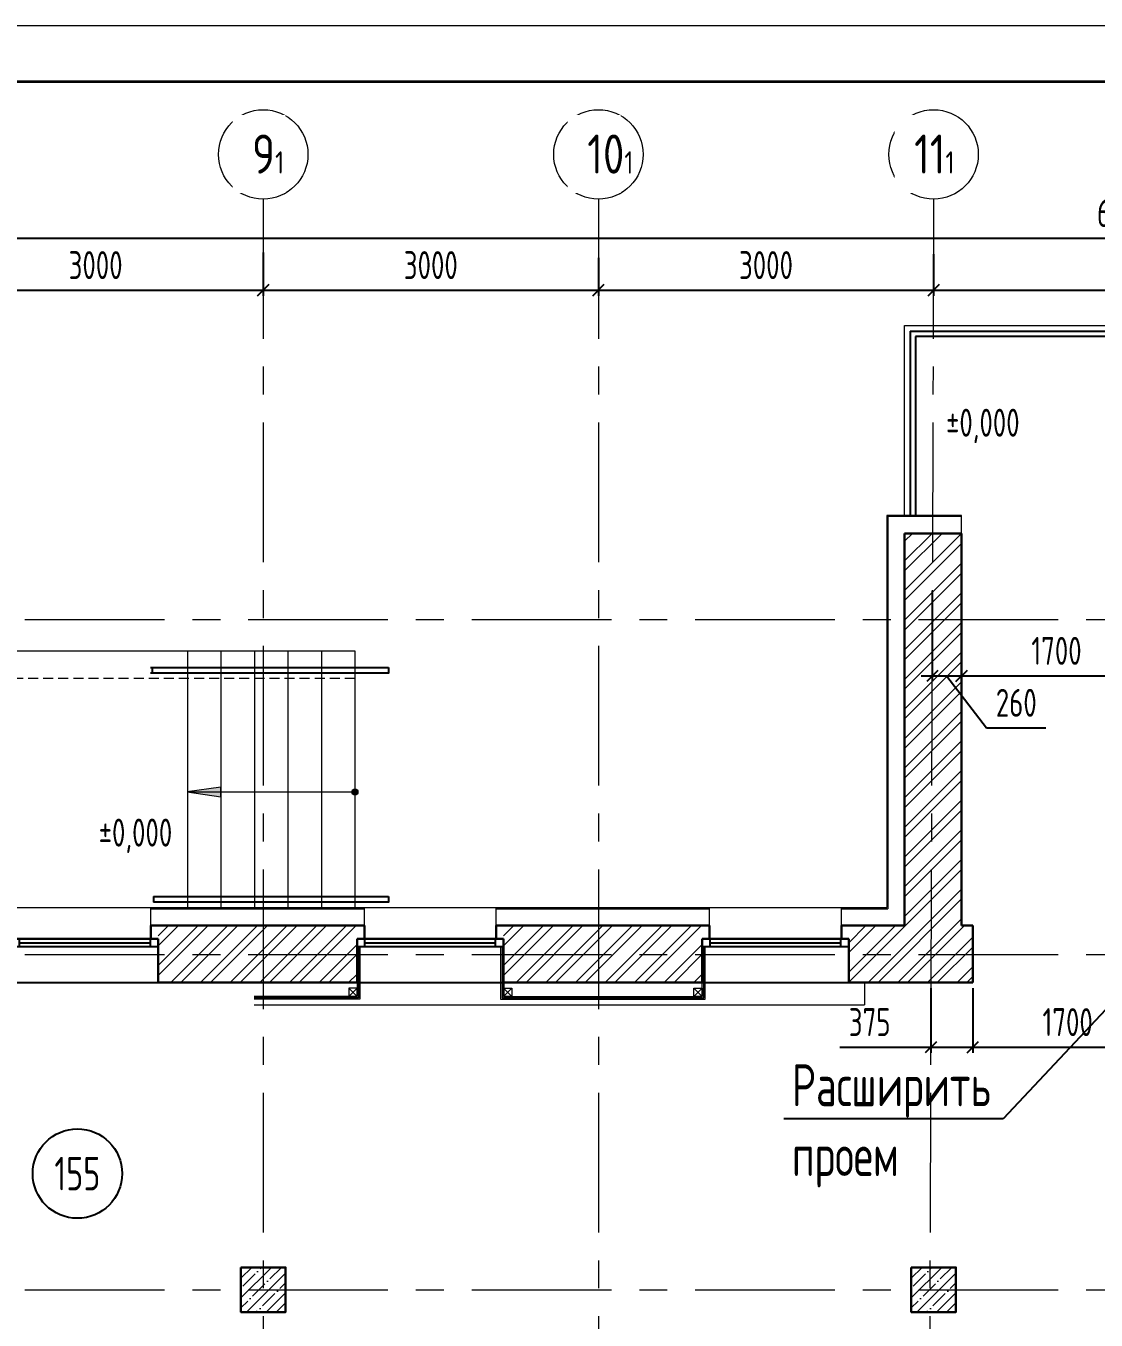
# Model space of a CAD drawing. Header units: millimetres. Extents: x -434100 to 9270898, y 0 to 249028.
# Drawn here: x -196358 to -186779, y 124329 to 135913 of the extents above; entities that cross this region are included whole.
import ezdxf
from ezdxf import colors
from ezdxf.entities.mleader import LeaderData, LeaderLine
from ezdxf.enums import TextEntityAlignment as Align
from ezdxf.math import Vec2, Vec3

# ---------------------------------------------------------------- set-up
doc = ezdxf.new("R2010")
doc.units = ezdxf.units.MM
doc.header["$MEASUREMENT"] = 0
doc.linetypes.add('ADSK_Штрих_ш3 п1_5', pattern=[4.5, 3, -1.5])
doc.linetypes.add('CENTER', pattern=[2, 1.25, -0.25, 0.25, -0.25])
doc.layers.get('0').update_dxf_attribs({"color": 250, "lineweight": 9})
for name, color, linetype, lineweight in [('_0', 250, 'Continuous', 9), ('АР_Колонны', 250, 'Continuous', 30), ('АР_Колонны Штрих', 250, 'Continuous', 5), ('АР_Лестницы', 250, 'Continuous', 15), ('АР_Лестницы ограждение', 94, 'Continuous', 25), ('АР_Навесной фасад', 147, 'Continuous', 5), ('АР_Номер помещения', 1, 'Continuous', 25), ('АР_Оси', 195, 'Continuous', 9), ('АР_Оси размеры', 164, 'Continuous', 9), ('АР_Отметки', 250, 'Continuous', 15), ('АР_Подоконники', 163, 'Continuous', 9), ('АР_Помещения_площадь', 19, 'Continuous', 9), ('АР_Сущ Несущая стена', 216, 'Continuous', 30), ('АР_Штриховка кирпич', 250, 'Continuous', 9), ('Усиление проема', 200, 'Continuous', 50)]:
    doc.layers.add(name, color=color, linetype=linetype, lineweight=lineweight)
doc.layers.add('АР_новое окно', color=155, linetype='Continuous')
doc.styles.add('GOST', font='isocpeur.TTF')
doc.styles.add('ISOCPEUR', font='isocpeur.TTF', dxfattribs={"width": 0.7})
doc.styles.get("Standard").update_dxf_attribs({"font": 'isocpeur.TTF'})
doc.styles.add('ГОСТ 2.304', font='isocpeur.TTF', dxfattribs={"width": 0.7})
doc.dimstyles.new('СПДС', dxfattribs={"dimscale": 100, "dimtxt": 2.5, "dimasz": 2.5, "dimexe": 1.5, "dimexo": 0, "dimgap": 1, "dimtad": 1, "dimdec": 0, "dimrnd": 1, "dimtxsty": 'ГОСТ 2.304', "dimblk": 'OBLIQUE', "dimcen": 2.5, "dimdle": 1.5, "dimadec": 0, "dimazin": 2, "dimtfac": 0.75, "dimtdec": 0, "dimtmove": 1, "dimatfit": 3, "dimfxl": 1, "dimtolj": 1, "dimarcsym": 1})

# ---------------------------------------------------------------- blocks, each defined once
blk = doc.blocks.new('_Oblique')
at = {"color": 0, "linetype": 'ByBlock', "lineweight": -2}
blk.add_line((-0.5, -0.5), (0.5, 0.5), dxfattribs=at)
blk = doc.blocks.new('*D677')
at = {"layer": 'АР_Оси размеры', "color": 0, "lineweight": -2, "ltscale": 100, "transparency": 16777216}
for p, q in [((-197234, 133873), (-197234, 133497)), ((-194234, 133885), (-194234, 133497)), ((-197334, 133547), (-194134, 133547))]:
    blk.add_line(p, q, dxfattribs=at)
at = {"layer": 'АР_Оси размеры', "color": 0, "lineweight": -2, "ltscale": 100, "transparency": 16777216, "xscale": 100, "yscale": 100, "zscale": 100, "rotation": 180}
blk.add_blockref('_Oblique', (-197234, 133547), dxfattribs=at)
at = {"layer": 'АР_Оси размеры', "color": 0, "lineweight": -2, "ltscale": 100, "transparency": 16777216, "xscale": 100, "yscale": 100, "zscale": 100}
blk.add_blockref('_Oblique', (-194234, 133547), dxfattribs=at)
at = {"layer": 'АР_Оси размеры', "color": 0, "ltscale": 100, "transparency": 16777216, "insert": (-195734, 133772), "char_height": 250, "attachment_point": 5, "style": 'ГОСТ 2.304'}
blk.add_mtext('\\A1;3000', dxfattribs=at)
blk = doc.blocks.new('*D678')
at = {"layer": 'АР_Оси размеры', "color": 0, "lineweight": -2, "ltscale": 100, "transparency": 16777216}
for p, q in [((-194234, 133885), (-194234, 133497)), ((-191234, 133838), (-191234, 133497)), ((-194334, 133547), (-191134, 133547))]:
    blk.add_line(p, q, dxfattribs=at)
at = {"layer": 'АР_Оси размеры', "color": 0, "lineweight": -2, "ltscale": 100, "transparency": 16777216, "xscale": 100, "yscale": 100, "zscale": 100, "rotation": 180}
blk.add_blockref('_Oblique', (-194234, 133547), dxfattribs=at)
at = {"layer": 'АР_Оси размеры', "color": 0, "lineweight": -2, "ltscale": 100, "transparency": 16777216, "xscale": 100, "yscale": 100, "zscale": 100}
blk.add_blockref('_Oblique', (-191234, 133547), dxfattribs=at)
at = {"layer": 'АР_Оси размеры', "color": 0, "ltscale": 100, "transparency": 16777216, "insert": (-192734, 133772), "char_height": 250, "attachment_point": 5, "style": 'ГОСТ 2.304'}
blk.add_mtext('\\A1;3000', dxfattribs=at)
blk = doc.blocks.new('*D679')
at = {"layer": 'АР_Оси размеры', "color": 0, "lineweight": -2, "ltscale": 100, "transparency": 16777216}
for p, q in [((-191234, 133838), (-191234, 133497)), ((-188234, 133838), (-188234, 133497)), ((-191334, 133547), (-188134, 133547))]:
    blk.add_line(p, q, dxfattribs=at)
at = {"layer": 'АР_Оси размеры', "color": 0, "lineweight": -2, "ltscale": 100, "transparency": 16777216, "xscale": 100, "yscale": 100, "zscale": 100, "rotation": 180}
blk.add_blockref('_Oblique', (-191234, 133547), dxfattribs=at)
at = {"layer": 'АР_Оси размеры', "color": 0, "lineweight": -2, "ltscale": 100, "transparency": 16777216, "xscale": 100, "yscale": 100, "zscale": 100}
blk.add_blockref('_Oblique', (-188234, 133547), dxfattribs=at)
at = {"layer": 'АР_Оси размеры', "color": 0, "ltscale": 100, "transparency": 16777216, "insert": (-189734, 133772), "char_height": 250, "attachment_point": 5, "style": 'ГОСТ 2.304'}
blk.add_mtext('\\A1;3000', dxfattribs=at)
blk = doc.blocks.new('*D680')
at = {"layer": 'АР_Оси размеры', "color": 0, "lineweight": -2, "ltscale": 100, "transparency": 16777216}
for p, q in [((-182234, 133989), (-182234, 133497)), ((-188234, 133869), (-188234, 133497)), ((-188334, 133547), (-182134, 133547))]:
    blk.add_line(p, q, dxfattribs=at)
at = {"layer": 'АР_Оси размеры', "color": 0, "lineweight": -2, "ltscale": 100, "transparency": 16777216, "xscale": 100, "yscale": 100, "zscale": 100, "rotation": 180}
blk.add_blockref('_Oblique', (-188234, 133547), dxfattribs=at)
at = {"layer": 'АР_Оси размеры', "color": 0, "lineweight": -2, "ltscale": 100, "transparency": 16777216, "xscale": 100, "yscale": 100, "zscale": 100}
blk.add_blockref('_Oblique', (-182234, 133547), dxfattribs=at)
at = {"layer": 'АР_Оси размеры', "color": 0, "ltscale": 100, "transparency": 16777216, "insert": (-185234, 133772), "char_height": 250, "attachment_point": 5, "style": 'ГОСТ 2.304'}
blk.add_mtext('\\A1;6000', dxfattribs=at)
blk = doc.blocks.new('*U25')
h = blk.add_hatch(color=256)
h.dxf.hatch_style = 1
edge = h.paths.add_edge_path()
edge.add_arc((0, 0), 27.6, 359.64, 719.64)
h = blk.add_hatch(color=256)
h.dxf.hatch_style = 1
h.paths.add_polyline_path([(1200, -44), (1200, 44), (1500, 0)])
blk.add_line((1500, 0), (0, 0))
blk.add_lwpolyline([(1200, 44), (1200, -44), (1500, 0), (1200, 44)])
blk.add_circle((0, 0), 27.6)
blk = doc.blocks.new('*U159')
at = {"layer": 'АР_новое окно', "lineweight": 20}
for p, q in [((0, 1310), (-70, 1310)), ((0, 0), (-70, 0))]:
    blk.add_line(p, q, dxfattribs=at)
at = {"layer": 'АР_новое окно'}
for p, q in [((-70, 1310), (-70, 0)), ((-70, 0), (-70, 1310)), ((0, 1310), (0, 0)), ((0, 1240), (-70, 1240)), ((-35, 1240), (-35, 70)), ((0, 70), (-70, 70))]:
    blk.add_line(p, q, dxfattribs=at)
blk = doc.blocks.new('*D382')
at = {"layer": 'АР_Оси размеры', "color": 0, "lineweight": -2, "ltscale": 100, "transparency": 16777216}
blk.add_line((-218334, 134013), (-154624, 134013), dxfattribs=at)
at = {"layer": 'АР_Оси размеры', "color": 0, "lineweight": -2, "ltscale": 100, "transparency": 16777216, "xscale": 100, "yscale": 100, "zscale": 100, "rotation": 180}
blk.add_blockref('_Oblique', (-218234, 134013), dxfattribs=at)
at = {"layer": 'АР_Оси размеры', "color": 0, "lineweight": -2, "ltscale": 100, "transparency": 16777216, "xscale": 100, "yscale": 100, "zscale": 100}
blk.add_blockref('_Oblique', (-154724, 134013), dxfattribs=at)
at = {"layer": 'АР_Оси размеры', "color": 0, "ltscale": 100, "transparency": 16777216, "insert": (-186479, 134238), "char_height": 250, "attachment_point": 5, "style": 'ГОСТ 2.304'}
blk.add_mtext('\\A1;63510', dxfattribs=at)
blk = doc.blocks.new('*U44')
at = {"layer": 'АР_Номер помещения', "color": 7}
blk.add_circle((-456, -1237), 400, dxfattribs=at)
at = {"layer": 'АР_Помещения_площадь', "color": 7}
blk.add_line((636, -4594), (214, -4594), dxfattribs=at)
at = {"color": 7, "style": 'ISOCPEUR', "width": 0.7, "flags": 1}
blk.add_attdef('КАТЕГОРИЯ', (-499, -2092), '', height=250, dxfattribs=at)
at = {"layer": 'АР_Номер помещения', "color": 7, "style": 'ISOCPEUR', "width": 0.7}
blk.add_attdef('НОМЕР_ПОМЕЩЕНИЯ', text='', height=300, dxfattribs=at).set_placement((-456, -1237), align=Align.MIDDLE_CENTER)
at = {"layer": 'АР_Помещения_площадь', "color": 7, "lineweight": 30, "width": 0.7, "flags": 104}
blk.add_attdef('ИМЯ_ПОМЕЩЕНИЯ', text='', height=100, dxfattribs=at).set_placement((158, 1217), align=Align.MIDDLE_CENTER)
at = {"layer": 'АР_Помещения_площадь', "color": 7, "style": 'ISOCPEUR', "width": 0.7}
blk.add_attdef('ПЛОЩАДЬ_ПОМЕЩЕНИЯ', text='', height=200, dxfattribs=at).set_placement((641, -4347), align=Align.MIDDLE_RIGHT)
blk = doc.blocks.new('_DotSmall')
at = {"color": 0, "linetype": 'ByBlock', "const_width": 0.5}
blk.add_lwpolyline([(-0.0625, 0, 1), (0.0625, 0, 1)], format="xyb", close=True, dxfattribs=at)
blk = doc.blocks.new('A$Ce02d65bd')
at = {"ltscale": 100}
for points in [[(0, 0), (0, 75), (75, 75), (75, 0), (0, 0)], [(0, 0), (75, 75)], [(0, 75), (75, 0)]]:
    blk.add_lwpolyline(points, dxfattribs=at)
blk = doc.blocks.new('*D2236')
at = {"layer": 'АР_Оси размеры', "color": 0, "lineweight": -2, "ltscale": 100, "transparency": 16777216}
for p, q in [((-188258, 127301), (-188258, 126721)), ((-187884, 127301), (-187884, 126721)), ((-189072, 126771), (-188258, 126771)), ((-188358, 126771), (-187784, 126771))]:
    blk.add_line(p, q, dxfattribs=at)
at = {"layer": 'АР_Оси размеры', "color": 0, "lineweight": -2, "ltscale": 100, "transparency": 16777216, "xscale": 100, "yscale": 100, "zscale": 100, "rotation": 180}
blk.add_blockref('_Oblique', (-188258, 126771), dxfattribs=at)
at = {"layer": 'АР_Оси размеры', "color": 0, "lineweight": -2, "ltscale": 100, "transparency": 16777216, "xscale": 100, "yscale": 100, "zscale": 100}
blk.add_blockref('_Oblique', (-187884, 126771), dxfattribs=at)
at = {"layer": 'АР_Оси размеры', "color": 0, "ltscale": 100, "transparency": 16777216, "insert": (-188806, 126996), "char_height": 250, "attachment_point": 5, "style": 'ГОСТ 2.304'}
blk.add_mtext('\\A1;375', dxfattribs=at)
blk = doc.blocks.new('*D2237')
at = {"layer": 'АР_Оси размеры', "color": 0, "lineweight": -2, "ltscale": 100, "transparency": 16777216}
for p, q in [((-187884, 127301), (-187884, 126721)), ((-186184, 127301), (-186184, 126721)), ((-187984, 126771), (-186084, 126771))]:
    blk.add_line(p, q, dxfattribs=at)
at = {"layer": 'АР_Оси размеры', "color": 0, "lineweight": -2, "ltscale": 100, "transparency": 16777216, "xscale": 100, "yscale": 100, "zscale": 100, "rotation": 180}
blk.add_blockref('_Oblique', (-187884, 126771), dxfattribs=at)
at = {"layer": 'АР_Оси размеры', "color": 0, "lineweight": -2, "ltscale": 100, "transparency": 16777216, "xscale": 100, "yscale": 100, "zscale": 100}
blk.add_blockref('_Oblique', (-186184, 126771), dxfattribs=at)
at = {"layer": 'АР_Оси размеры', "color": 0, "ltscale": 100, "transparency": 16777216, "insert": (-187034, 126996), "char_height": 250, "attachment_point": 5, "style": 'ГОСТ 2.304'}
blk.add_mtext('\\A1;1700', dxfattribs=at)
blk = doc.blocks.new('*D2242')
at = {"layer": 'АР_Оси размеры', "color": 0, "lineweight": -2, "ltscale": 100, "transparency": 16777216}
for p, q in [((-187984, 130811), (-187984, 130044)), ((-186284, 130811), (-186284, 130044)), ((-186184, 130094), (-188084, 130094))]:
    blk.add_line(p, q, dxfattribs=at)
at = {"layer": 'АР_Оси размеры', "color": 0, "lineweight": -2, "ltscale": 100, "transparency": 16777216, "xscale": 100, "yscale": 100, "zscale": 100, "rotation": 180}
blk.add_blockref('_Oblique', (-187984, 130094), dxfattribs=at)
at = {"layer": 'АР_Оси размеры', "color": 0, "lineweight": -2, "ltscale": 100, "transparency": 16777216, "xscale": 100, "yscale": 100, "zscale": 100}
blk.add_blockref('_Oblique', (-186284, 130094), dxfattribs=at)
at = {"layer": 'АР_Оси размеры', "color": 0, "ltscale": 100, "transparency": 16777216, "insert": (-187134, 130319), "char_height": 250, "attachment_point": 5, "style": 'ГОСТ 2.304'}
blk.add_mtext('\\A1;1700', dxfattribs=at)
blk = doc.blocks.new('*D2243')
at = {"layer": 'АР_Оси размеры', "color": 0, "lineweight": -2, "ltscale": 100, "transparency": 16777216}
for p, q in [((-188246, 130854), (-188246, 130044)), ((-187984, 130811), (-187984, 130044)), ((-187884, 130094), (-188346, 130094)), ((-188115, 130094), (-187761, 129629)), ((-187761, 129629), (-187228, 129629))]:
    blk.add_line(p, q, dxfattribs=at)
at = {"layer": 'АР_Оси размеры', "color": 0, "lineweight": -2, "ltscale": 100, "transparency": 16777216, "xscale": 100, "yscale": 100, "zscale": 100, "rotation": 180}
blk.add_blockref('_Oblique', (-188246, 130094), dxfattribs=at)
at = {"layer": 'АР_Оси размеры', "color": 0, "lineweight": -2, "ltscale": 100, "transparency": 16777216, "xscale": 100, "yscale": 100, "zscale": 100}
blk.add_blockref('_Oblique', (-187984, 130094), dxfattribs=at)
at = {"layer": 'АР_Оси размеры', "color": 0, "ltscale": 100, "transparency": 16777216, "insert": (-187494, 129854), "char_height": 250, "attachment_point": 5, "style": 'ГОСТ 2.304'}
blk.add_mtext('\\A1;260', dxfattribs=at)
blk = doc.blocks.new('*U2394')
at = {"color": 44, "lineweight": 20, "ltscale": 10}
blk.add_line((1189, 841), (0, 841), dxfattribs=at)
at = {"color": 137, "lineweight": 35, "ltscale": 10}
blk.add_line((1184, 836), (20, 836), dxfattribs=at)
at = {"color": 44, "lineweight": 13, "style": 'GOST', "oblique": 10, "width": 0.8}
for tag in ['ФОРМАТВЕРТ', 'ФОРМАТГОРИЗ']:
    blk.add_attdef(tag, (1137.98, 1.6), '', height=2, dxfattribs=at)

msp = doc.modelspace()

# ---------------------------------------------------------------- hatches: boundary and pattern name
at = {"layer": 'АР_Колонны Штрих', "ltscale": 100}
h = msp.add_hatch(dxfattribs=at)
h.set_pattern_fill('ANSI35', color=256, scale=500)
h.set_pattern_definition([(45, (-1151486.01, 164672.16), (-88.388348, 88.388348), []), (45, (-1151397.63, 164672.16), (-88.388348, 88.388348), [156.25, -31.25, 0, -31.25])])
h.paths.add_polyline_path([(-194033.915, 124800.682), (-194433.915, 124800.682), (-194433.915, 124400.682), (-194033.915, 124400.682)])
h = msp.add_hatch(dxfattribs=at)
h.set_pattern_fill('ANSI35', color=256, scale=500)
h.set_pattern_definition([(45, (-1145486.01, 164672.16), (-88.388348, 88.388348), []), (45, (-1145397.63, 164672.16), (-88.388348, 88.388348), [156.25, -31.25, 0, -31.25])])
h.paths.add_polyline_path([(-188033.915, 124800.682), (-188433.915, 124800.682), (-188433.915, 124400.682), (-188033.915, 124400.682)])
at = {"layer": 'АР_Штриховка кирпич', "ltscale": 100}
h = msp.add_hatch(dxfattribs=at)
h.set_pattern_fill('ANSI32', color=256, scale=500)
h.set_pattern_definition([(45, (-1163613.57, 164426.86), (-132.58252, 132.58252), []), (45, (-1163525.18, 164426.86), (-132.58252, 132.58252), [])])
h.paths.add_polyline_path([(-187983.915, 131370.682), (-188493.915, 131370.682), (-188493.915, 127860.682), (-188993.915, 127860.682), (-188993.915, 127350.682), (-187883.915, 127350.682), (-187883.915, 127860.682), (-187983.915, 127860.682), (-187983.915, 130860.682)])
h = msp.add_hatch(dxfattribs=at)
h.set_pattern_fill('ANSI32', color=256, scale=500)
h.set_pattern_definition([(45, (-1193453.57, 164426.86), (-132.58252, 132.58252), []), (45, (-1193365.18, 164426.86), (-132.58252, 132.58252), [])])
h.paths.add_polyline_path([(-193393.915, 127860.682), (-195173.915, 127860.682), (-195173.915, 127350.682), (-193393.915, 127350.682)])
h = msp.add_hatch(dxfattribs=at)
h.set_pattern_fill('ANSI32', color=256, scale=500)
h.set_pattern_definition([(45, (-1190363.57, 164426.86), (-132.58252, 132.58252), []), (45, (-1190275.18, 164426.86), (-132.58252, 132.58252), [])])
h.paths.add_polyline_path([(-190303.915, 127860.682), (-192083.915, 127860.682), (-192083.915, 127350.682), (-190303.915, 127350.682)])

# ---------------------------------------------------------------- linework, layer by layer
for points in [[(-193393.915, 127671.769), (-193393.915, 127224.952), (-194313.916, 127224.952)], [(-193381.415, 127671.769), (-193381.415, 127212.452), (-194313.915, 127212.452)], [(-193368.915, 127671.769), (-193368.915, 127199.952), (-194313.914, 127199.952)], [(-192108.915, 127671.769), (-192108.915, 127199.952), (-190278.915, 127199.952), (-190278.915, 127671.769)], [(-192096.415, 127671.769), (-192096.415, 127212.452), (-190291.415, 127212.452), (-190291.415, 127671.769)], [(-192083.915, 127741.769), (-192083.915, 127224.952), (-190303.915, 127224.952), (-190303.915, 127602.803)]]:
    msp.add_lwpolyline(points)
at = {"layer": 'АР_Колонны', "ltscale": 100}
for points in [[(-194433.915, 124800.682), (-194033.915, 124800.682), (-194033.915, 124400.682), (-194433.915, 124400.682)], [(-188433.915, 124800.682), (-188033.915, 124800.682), (-188033.915, 124400.682), (-188433.915, 124400.682)]]:
    msp.add_lwpolyline(points, close=True, dxfattribs=at)
at = {"layer": 'АР_Лестницы', "ltscale": 100}
for p, q in [((-194912.915, 130320.682), (-194912.915, 128020.682)), ((-194612.915, 130320.682, 0), (-194612.915, 128020.682)), ((-194312.915, 130320.682, 0), (-194312.915, 128020.682)), ((-194012.915, 130320.682, 0), (-194012.915, 128020.682)), ((-193712.915, 130320.682, 0), (-193712.915, 128020.682)), ((-193412.915, 130070.682, 0), (-193412.915, 128020.682, 0))]:
    msp.add_line(p, q, dxfattribs=at)
msp.add_lwpolyline([(-188493.915, 131530.682), (-188493.915, 133230.682), (-183955.179, 133230.682), (-183955.179, 133010.682)], dxfattribs=at)
at = {"layer": 'АР_Лестницы', "ltscale": 100, "elevation": 0}
for points in [[(-196813.911, 130320.682), (-193413.395, 130320.682)], [(-193413.395, 130320.682), (-193413.395, 130070.682)]]:
    msp.add_lwpolyline(points, dxfattribs=at)
at = {"layer": 'АР_Лестницы', "linetype": 'ADSK_Штрих_ш3 п1_5', "ltscale": 30, "elevation": 0}
msp.add_lwpolyline([(-193413.395, 130070.682), (-196813.911, 130070.682)], dxfattribs=at)
at = {"layer": 'АР_Лестницы ограждение', "color": 18, "ltscale": 100, "true_color": 0x000000}
for p, q in [((-195227.322, 130170.784), (-195227.322, 130120.784)), ((-195216.272, 128120.682), (-195216.272, 128070.682))]:
    msp.add_line(p, q, dxfattribs=at)
for points in [[(-188444.536, 133181.517), (-183906.7, 133181.517), (-183906.7, 133131.517), (-188394.536, 133131.517)], [(-188444.536, 133181.517), (-188444.536, 131530.682)], [(-188394.536, 133131.517), (-188394.536, 131530.682)], [(-193112.915, 130170.784), (-193112.915, 130120.784), (-195242.322, 130120.784)], [(-195242.322, 130170.784), (-193112.915, 130170.784)], [(-193113.04, 128120.682), (-193113.04, 128070.682), (-195216.272, 128070.682)], [(-195216.272, 128120.682), (-193113.04, 128120.682)]]:
    msp.add_lwpolyline(points, dxfattribs=at)
at = {"layer": 'АР_Навесной фасад', "ltscale": 100}
for p, q in [((-188653.915, 131530.682), (-188653.915, 128020.682)), ((-188643.915, 131520.682), (-188643.915, 128010.682)), ((-196813.915, 128020.682), (-188653.915, 128020.682)), ((-195238.915, 128010.682), (-193328.915, 128010.682)), ((-192148.915, 128010.682), (-190238.915, 128010.682)), ((-189058.915, 128010.682), (-188643.915, 128010.682))]:
    msp.add_line(p, q, dxfattribs=at)
at = {"layer": 'АР_Навесной фасад', "color": 18, "ltscale": 100, "true_color": 0x000000}
for points in [[(-187983.915, 131530.682), (-188653.915, 131530.682)], [(-187983.915, 131520.682), (-188643.915, 131520.682)], [(-187983.915, 131370.682), (-187983.915, 131530.682)], [(-195238.915, 127860.682), (-195238.915, 128020.682)], [(-193328.915, 127860.682), (-193328.915, 128020.682)], [(-192148.915, 127860.682), (-192148.915, 128020.682)], [(-190238.915, 127860.682), (-190238.915, 128020.682)], [(-189058.915, 127860.682), (-189058.915, 128020.682)]]:
    msp.add_lwpolyline(points, dxfattribs=at)
at = {"layer": 'АР_новое окно'}
for p, q in [((-196483.915, 127350.682), (-195173.915, 127350.682)), ((-193393.915, 127350.682), (-192083.915, 127350.682)), ((-190303.915, 127350.682), (-188993.915, 127350.682))]:
    msp.add_line(p, q, dxfattribs=at)
at = {"layer": 'АР_Оси', "linetype": 'CENTER', "ltscale": 1000}
for p, q in [((-194233.915, 134363.151), (-194233.915, 78630.803)), ((-191233.915, 134363.151), (-191233.915, 74900.032)), ((-188233.915, 134363.151), (-188423.915, 78630.803)), ((-224367.609, 130600.682), (-141189.207, 130600.682)), ((-224367.609, 127600.682), (-141189.207, 127600.682)), ((-224367.609, 124600.682), (-141189.207, 124600.682)), ((-224367.609, 124600.682), (-141189.207, 124600.682))]:
    msp.add_line(p, q, dxfattribs=at)
at = {"layer": 'АР_Оси', "ltscale": 0.5}
for centre in [(-194233.915, 134763.151), (-191233.915, 134763.151), (-188233.915, 134763.151)]:
    msp.add_circle(centre, 400, dxfattribs=at)
at = {"layer": 'АР_Подоконники', "ltscale": 100}
for p in [(-188852.077, 127350.682), (-194313.91, 127150.864)]:
    msp.add_line(p, (-188852.077, 127150.682), dxfattribs=at)
at = {"layer": 'АР_Сущ Несущая стена', "ltscale": 100}
for p, q in [((-188493.915, 131370.682), (-187983.915, 131370.682)), ((-188493.915, 131370.682), (-188493.915, 127860.682)), ((-187983.915, 131370.682), (-187983.915, 130860.682)), ((-187983.915, 130860.682), (-187983.915, 127860.682)), ((-195238.915, 127860.682), (-193328.915, 127860.682)), ((-195238.915, 127741.769), (-195238.915, 127860.682)), ((-193328.915, 127741.769), (-193328.915, 127860.682)), ((-192148.915, 127860.682), (-190238.915, 127860.682)), ((-192148.915, 127741.769), (-192148.915, 127860.682)), ((-190238.915, 127741.769), (-190238.915, 127860.682)), ((-189058.915, 127860.682), (-188493.915, 127860.682)), ((-189058.915, 127741.769), (-189058.915, 127860.682)), ((-187983.915, 127860.682), (-187883.915, 127860.682)), ((-187883.915, 127860.682), (-187883.915, 127350.682)), ((-195238.915, 127741.769), (-195173.915, 127741.769)), ((-195173.915, 127741.769), (-195173.915, 127350.682)), ((-193393.915, 127741.769), (-193393.915, 127350.682)), ((-193393.915, 127741.769), (-193328.915, 127741.769)), ((-192148.915, 127741.769), (-192083.915, 127741.769)), ((-192083.915, 127741.769), (-192083.915, 127350.682)), ((-192083.915, 127734.727), (-192083.915, 127224.952)), ((-190303.915, 127741.769), (-190303.915, 127350.682)), ((-190303.915, 127741.769), (-190238.915, 127741.769)), ((-189058.915, 127741.769), (-188993.915, 127741.769)), ((-188993.915, 127741.769), (-188993.915, 127350.682)), ((-195173.915, 127350.682), (-193393.915, 127350.682)), ((-192083.915, 127350.682), (-190303.915, 127350.682)), ((-188993.915, 127350.682), (-187883.915, 127350.682))]:
    msp.add_line(p, q, dxfattribs=at)

# ---------------------------------------------------------------- block references
at = {"layer": '_0', "color": 1, "lineweight": -3, "ltscale": 500, "xscale": -1}
msp.add_blockref('A$Ce02d65bd', (-193393.915, 127224.952), dxfattribs=at)
at = {"layer": '_0', "color": 1, "lineweight": -3, "ltscale": 500}
for p in [(-192083.915, 127224.952), (-190378.915, 127224.952)]:
    msp.add_blockref('A$Ce02d65bd', p, dxfattribs=at)
at = {"layer": 'АР_Лестницы', "ltscale": 100, "rotation": 180}
msp.add_blockref('*U25', (-193413.4, 129055.858), dxfattribs=at)
at = {"layer": 'АР_новое окно', "xscale": -1, "rotation": 90}
for p in [(-195173.915, 127671.769), (-192083.915, 127671.769), (-188993.915, 127671.769)]:
    msp.add_blockref('*U159', p, dxfattribs=at)
at = {"layer": 'АР_новое окно'}
ref = msp.add_blockref('*U44', (-195440.931, 126877.047), dxfattribs=at)
ref.add_attrib('НОМЕР_ПОМЕЩЕНИЯ', '155', dxfattribs={"layer": 'АР_Номер помещения', "color": 7, "height": 300, "style": 'ISOCPEUR', "width": 0.7}).set_placement((-195897.321, 125640.148), align=Align.MIDDLE_CENTER)
ref.add_attrib('ПЛОЩАДЬ_ПОМЕЩЕНИЯ', '11.10', dxfattribs={"layer": 'АР_Помещения_площадь', "color": 7, "height": 200, "style": 'ISOCPEUR', "width": 0.7}).set_placement((-194799.813, 122529.909), align=Align.MIDDLE_RIGHT)

# ---------------------------------------------------------------- dimensions: what is measured, and where the dimension line sits
at = {"layer": 'АР_Оси размеры', "ltscale": 100}
for base, p1, p2, picture, middle in [((-182233.915, 133546.651), (-188233.915, 133919.496), (-182233.915, 134038.979), '*D680', (-185233.915, 133771.651)), ((-194233.915, 133546.651), (-197233.915, 133922.936), (-194233.915, 133934.505), '*D677', (-195733.915, 133771.651)), ((-191233.915, 133546.651), (-194233.915, 133934.505), (-191233.915, 133888.23), '*D678', (-192733.915, 133771.651)), ((-188233.915, 133546.651), (-191233.915, 133888.23), (-188233.915, 133888.364), '*D679', (-189733.915, 133771.651))]:
    dim = msp.add_linear_dim(base=base, p1=p1, p2=p2, dimstyle='СПДС', override={"dimasz": 1, "dimexe": 0.5, "dimexo": 0.5, "dimdle": 1}, dxfattribs=at)
    dim.commit()
    dim.dimension.update_dxf_attribs({"geometry": picture, "text_midpoint": middle})
at = {"layer": 'АР_Оси размеры', "color": 1, "ltscale": 100}
for base, p1, p2, picture, middle in [((-188245.709, 130094.219), (-187983.915, 130860.682), (-188245.709, 130903.688), '*D2243', (-187660.576, 129629.017)), ((-187883.915, 126770.957), (-188257.822, 127350.682), (-187883.915, 127350.682), '*D2236', (-188805.803, 126762.978))]:
    dim = msp.add_linear_dim(base=base, p1=p1, p2=p2, dimstyle='СПДС', override={"dimasz": 1, "dimexe": 0.5, "dimexo": 0.5, "dimrnd": 5, "dimdle": 1}, dxfattribs=at)
    dim.commit()
    dim.dimension.update_dxf_attribs({"geometry": picture, "text_midpoint": middle, "dimtype": 160})
for base, p1, p2, picture, middle in [((-187983.915, 130094.219), (-186283.915, 130860.682), (-187983.915, 130860.682), '*D2242', (-187133.915, 130319.219)), ((-186183.915, 126770.957), (-187883.915, 127350.682), (-186183.915, 127350.682), '*D2237', (-187033.915, 126995.957))]:
    dim = msp.add_linear_dim(base=base, p1=p1, p2=p2, dimstyle='СПДС', override={"dimasz": 1, "dimexe": 0.5, "dimexo": 0.5, "dimrnd": 5, "dimdle": 1}, dxfattribs=at)
    dim.commit()
    dim.dimension.update_dxf_attribs({"geometry": picture, "text_midpoint": middle})

# ---------------------------------------------------------------- leaders
at = {"layer": 'АР_Отметки'}
ml = msp.add_multileader_mtext('Standard', dxfattribs=at)
ml.set_content('%%P0,000', color=256, style='ISOCPEUR')
ml.set_leader_properties(color=256, linetype='Continuous', lineweight=-1)
ml.set_arrow_properties(name='DOTSMALL')
ml.build(insert=Vec2(0, 0))
ml.multileader.update_dxf_attribs({"has_text_frame": 1, "text_left_attachment_type": 4, "text_right_attachment_type": 4, "dogleg_length": 100, "arrow_head_size": 180})
ctx = ml.context
ctx.base_point, ctx.char_height, ctx.arrow_head_size, ctx.landing_gap_size, ctx.plane_origin = Vec3(-188172.512, 132152.933), 250, 180, 50, Vec3(-190605.428, 130585.924)
ctx.left_attachment, ctx.right_attachment = 4, 4
notes = []
notes.append((ctx, [(0, (0, 0, 0), (0, 0), (1, 0), 1, [])]))
ctx.mtext.insert, ctx.mtext.width, ctx.mtext.line_spacing_style, ctx.mtext.flow_direction = Vec3(-188122.512, 132486.267), 852.69703, 2, 5
ml = msp.add_multileader_mtext('Standard', dxfattribs=at)
ml.set_content('%%P0,000', color=256, style='ISOCPEUR')
ml.set_leader_properties(color=256, linetype='Continuous', lineweight=-1)
ml.set_arrow_properties(name='DOTSMALL')
ml.build(insert=Vec2(0, 0))
ml.multileader.update_dxf_attribs({"has_text_frame": 1, "text_left_attachment_type": 4, "text_right_attachment_type": 4, "dogleg_length": 100, "arrow_head_size": 180})
ctx = ml.context
ctx.base_point, ctx.char_height, ctx.arrow_head_size, ctx.landing_gap_size, ctx.plane_origin = Vec3(-195756.554, 128483.825, -0.16), 250, 180, 50, Vec3(-198827.636, 126894.276, -0.16)
ctx.left_attachment, ctx.right_attachment = 4, 4
notes.append((ctx, [(0, (0, 0, 0), (0, 0), (1, 0), 1, [])]))
ctx.mtext.insert, ctx.mtext.width, ctx.mtext.line_spacing_style, ctx.mtext.flow_direction = Vec3(-195706.554, 128817.158, -0.16), 852.69703, 2, 5
ml = msp.add_multileader_mtext('Standard', dxfattribs=at)
ml.set_content('{\\W0.8;-2,250}', color=256, style='ISOCPEUR')
ml.set_leader_properties(color=256, linetype='Continuous', lineweight=-1)
ml.set_arrow_properties(name='DOTSMALL')
ml.build(insert=Vec2(0, 0))
ml.multileader.update_dxf_attribs({"has_text_frame": 1, "text_left_attachment_type": 4, "text_right_attachment_type": 4, "dogleg_length": 100, "arrow_head_size": 180})
ctx = ml.context
ctx.base_point, ctx.char_height, ctx.arrow_head_size, ctx.landing_gap_size, ctx.plane_origin = Vec3(-297233.619, 128352.859), 250, 180, 50, Vec3(-296855.536, 126878.835)
ctx.left_attachment, ctx.right_attachment = 4, 4
notes.append((ctx, [(0, (0, 0, 0), (0, 0), (1, 0), 1, [])]))
ctx.mtext.insert, ctx.mtext.width, ctx.mtext.defined_height, ctx.mtext.line_spacing_style, ctx.mtext.flow_direction = Vec3(-297183.619, 128686.192), 769.98896, 343.888, 2, 5
at = {"layer": 'Усиление проема', "lineweight": 15, "ltscale": 500}
ml = msp.add_multileader_mtext('Standard', dxfattribs=at)
ml.set_content('Расширить проем', color=256, style='ISOCPEUR')
ml.set_leader_properties()
ml.build(insert=Vec2(0, 0))
ml.multileader.update_dxf_attribs({"text_left_attachment_type": 6, "text_right_attachment_type": 6, "dogleg_length": 100, "arrow_head_size": 375})
ctx = ml.context
ctx.base_point, ctx.char_height, ctx.arrow_head_size, ctx.landing_gap_size, ctx.plane_origin = Vec3(-189539.803, 126130.508, 0.016), 375, 375, 37.5, Vec3(-225934.415, 121204.479, 0.016)
ctx.left_attachment, ctx.right_attachment = 6, 6
notes.append((ctx, [(0, (1, 1, 0), (-187611.647, 126130.508, 0.016), (-1, 0), 120.655, [(1, [(-186183.915, 127653.881, 0.016)], 0, [])])]))
ctx.mtext.insert, ctx.mtext.width, ctx.mtext.flow_direction = Vec3(-189502.303, 126618.008, 0.016), 1785.72032, 5
for ctx, leaders in notes:
    for number, flags, end, landing, length, lines in leaders:
        leader = LeaderData()
        leader.index, (leader.has_last_leader_line, leader.has_dogleg_vector, leader.attachment_direction) = number, flags
        leader.last_leader_point, leader.dogleg_vector, leader.dogleg_length = Vec3(end), Vec3(landing), length
        for number, points, colour, breaks in lines:
            line = LeaderLine()
            line.index, line.vertices, line.color, line.breaks = number, Vec3.list(points), colors.encode_raw_color(colour), breaks
            leader.lines.append(line)
        ctx.leaders.append(leader)

# ---------------------------------------------------------------- next in the draw order: texts
at = {"layer": 'АР_Оси', "char_height": 350, "width": 123.86708, "attachment_point": 1, "line_spacing_factor": 1.149209, "style": 'ГОСТ 2.304', "bg_fill": 2}
for s, insert in [('{\\W0.8;9\\H0.57143x;1}', (-194333.736, 134940.93)), ('{\\W0.8;10\\H0.57143x;1}', (-191333.736, 134940.93)), ('{\\W0.8;11\\H0.57143x;1}', (-188408.011, 134940.93))]:
    msp.add_mtext(s, dxfattribs=dict(at, insert=insert))

# ---------------------------------------------------------------- next in the draw order: block references
at = {"xscale": 100, "yscale": 100, "zscale": 100}
msp.add_blockref('*U2394', (-240160.724, 51813.24), dxfattribs=at)

# ---------------------------------------------------------------- next in the draw order: dimensions: what is measured, and where the dimension line sits
at = {"layer": 'АР_Оси размеры', "ltscale": 100}
dim = msp.add_linear_dim(base=(-154723.915, 134013.151), p1=(-218233.915, 134013.151), p2=(-154723.915, 134013.151), dimstyle='СПДС', override={"dimasz": 1, "dimexe": 0.5, "dimexo": 0.5, "dimdle": 1}, dxfattribs=at)
dim.commit()
dim.dimension.update_dxf_attribs({"geometry": '*D382', "text_midpoint": (-186478.915, 134238.151)})

doc.saveas('drawing.dxf')
